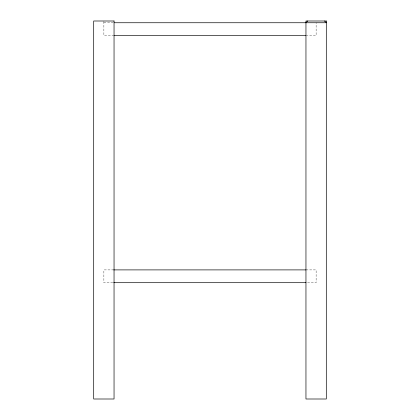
<?xml version="1.0" encoding="UTF-8"?>
<svg xmlns="http://www.w3.org/2000/svg" width="420" height="420" viewBox="0 0 420 420"><rect width="100%" height="100%" fill="white"/><g stroke="black" fill="none" stroke-linecap="round" stroke-linejoin="round"><path stroke-width="0.32" stroke-dasharray="2.1 1.58" d="M103.871 22.743L113.694 22.743M114.046 35.537L103.871 35.537L103.871 21M305.954 35.537L316.129 35.537L316.129 22.743M113.71 269.897L103.871 269.897L103.871 282.692L113.71 282.692M305.954 269.897L316.129 269.897L316.129 282.692L305.954 282.692"/><path stroke-width="0.63" d="M305.954 22.743L307.697 21M114.35 22.743L326.308 22.743L324.566 21M114.35 35.537L305.65 35.537M113.71 269.897L305.954 269.897M113.71 282.692L305.954 282.692M114.046 21L93.692 21L93.692 399L114.046 399L114.046 21M326.308 21L305.954 21L305.954 399L326.308 399L326.308 21"/></g></svg>
